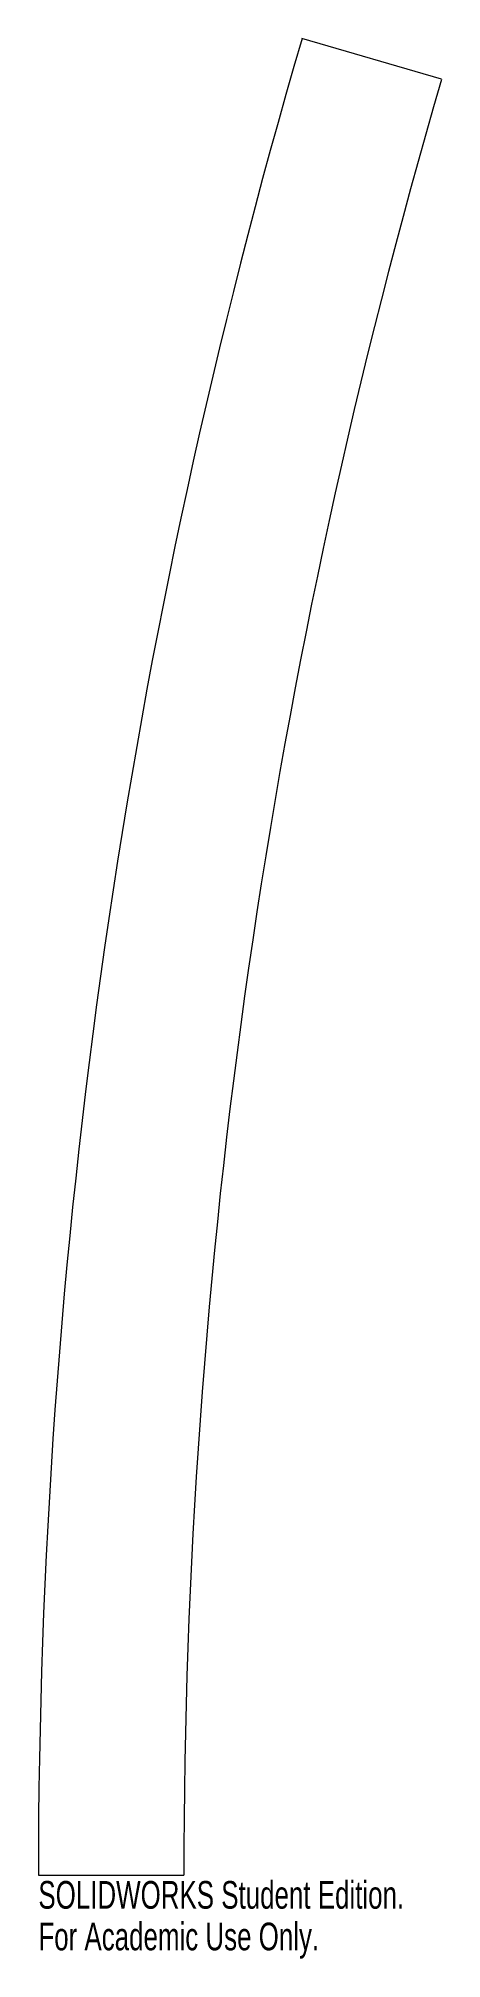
# Model space of a CAD drawing. Header units: inches. Extents: x 0 to 2.8, y -0.6 to 12.6.
import ezdxf

# ---------------------------------------------------------------- set-up
doc = ezdxf.new("R2010")
doc.units = ezdxf.units.IN
doc.header["$MEASUREMENT"] = 0
doc.styles.add('SLDTEXTSTYLE0', font='TXT', dxfattribs={"width": 0.7})

msp = doc.modelspace()

# ---------------------------------------------------------------- linework, layer by layer
at = {"color": 7, "linetype": 'Continuous', "lineweight": 15}
for p, q in [((2.772, 12.344), (1.812, 12.625)), ((0, 0), (1, 0))]:
    msp.add_line(p, q, dxfattribs=at)
for radius in [44.876, 43.876]:
    msp.add_arc((44.876, 0), radius, 163.6604, 180, dxfattribs=at)

# ---------------------------------------------------------------- texts
at = {"color": 7, "linetype": 'Continuous', "char_height": 0.1903, "attachment_point": 1, "style": 'SLDTEXTSTYLE0'}
for s, insert in [('SOLIDWORKS Student Edition.', (0, -0.04)), ('For Academic Use Only.', (0, -0.326))]:
    msp.add_mtext(s, dxfattribs=dict(at, insert=insert))

doc.saveas('drawing.dxf')
